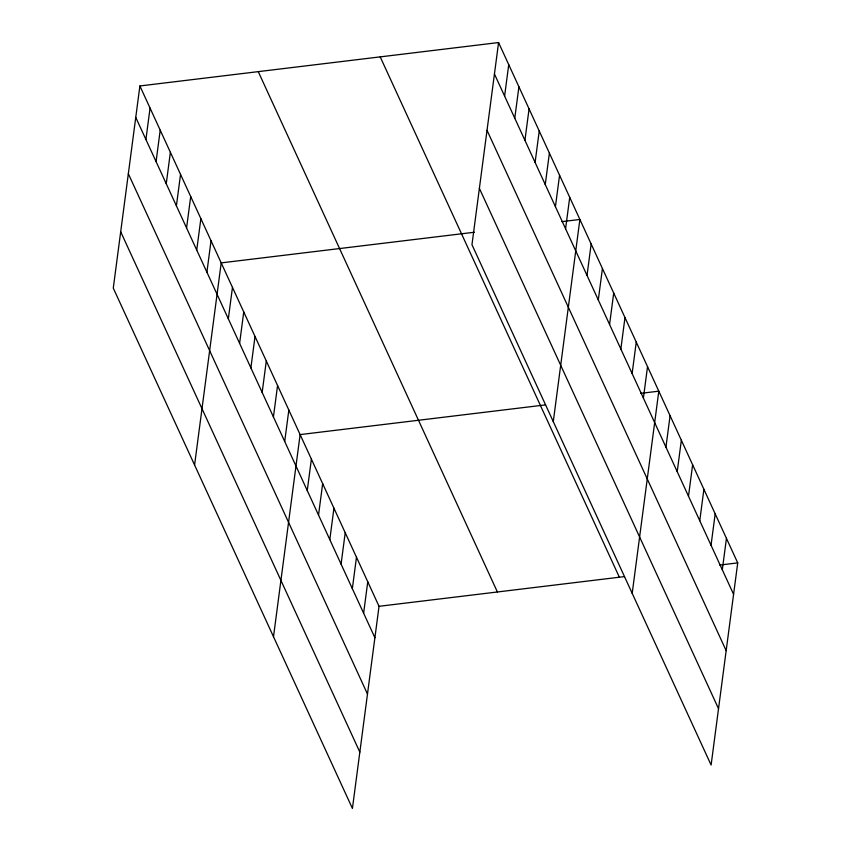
<?xml version="1.0" encoding="UTF-8"?>
<svg xmlns="http://www.w3.org/2000/svg" width="851" height="851" viewBox="0 0 851 851"><rect width="100%" height="100%" fill="white"/><g stroke="black" fill="none" stroke-linecap="round" stroke-linejoin="round"><path stroke-width="1.28" d="M139.894 85.962L113.279 288.117L352.42 808.45L379.035 606.306L139.894 85.962L498.58 42.55L737.721 562.883L711.106 765.038L471.965 244.694L498.58 42.55M145.915 139.511L150.053 108.077M156.073 161.626L160.211 130.192M166.243 183.742L170.381 152.308M176.402 205.857L180.54 174.423M186.571 227.972L190.709 196.538M196.73 250.077L200.868 218.654M206.899 272.192L211.037 240.769M194.581 465.029L221.196 262.885L474.39 232.238M228.334 318.838L232.472 287.415M239.61 343.368L243.748 311.945M250.885 367.898L255.023 336.475M262.161 392.428L266.299 361.005M273.426 416.958L277.564 385.535M284.702 441.488L288.84 410.065M273.501 636.739L300.116 434.595L545.587 404.885M307.254 490.548L311.392 459.125M318.529 515.078L322.667 483.655M329.805 539.608L333.943 508.185M341.081 564.139L345.219 532.715M352.346 588.669L356.484 557.245M363.622 613.199L367.76 581.776M504.6 96.099L508.738 64.665M514.77 118.204L518.908 86.781M524.929 140.319L529.067 108.896M535.098 162.435L539.236 131.011M545.257 184.55L549.395 153.116M555.426 206.665L559.564 175.232M565.585 228.781L569.723 197.347M553.278 421.617L579.882 219.462L561.873 221.643M587.02 275.426L591.158 243.992M598.296 299.956L602.434 268.522M609.571 324.486L613.709 293.052M620.847 349.016L624.985 317.583M632.123 373.546L636.261 342.113M643.399 398.077L647.537 366.643M632.197 593.328L658.802 391.173L640.792 393.353M665.939 447.137L670.077 415.703M677.215 471.667L681.353 440.233M688.491 496.197L692.629 464.763M699.767 520.727L703.905 489.293M711.042 545.257L715.18 513.823M722.308 569.787L726.446 538.353M379.035 606.306L624.506 576.595M719.712 565.064L737.721 562.883M494.442 73.984L733.583 594.317M487.027 130.32L726.169 650.653M479.379 188.358L718.531 708.702M380.206 56.879L619.358 577.212M258.257 71.633L497.399 591.977M135.756 117.395L374.897 637.729M128.331 173.732L367.483 694.065M120.693 231.78L359.835 752.114"/></g></svg>
